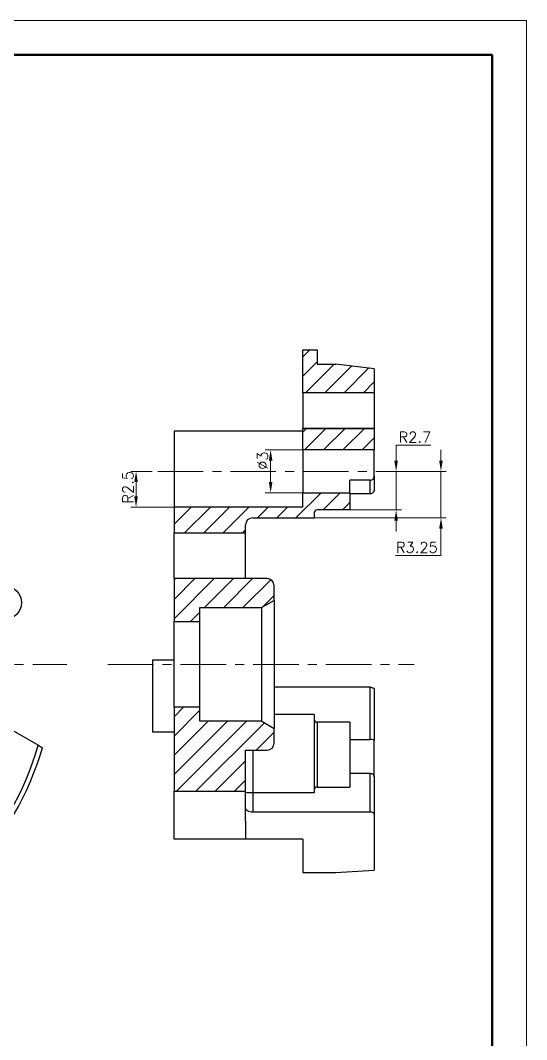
# Model space of a CAD drawing. Header units: millimetres. Extents: x 2517 to 6633, y 792 to 3241.
# Drawn here: x 4089.5 to 4124.9, y 924.1 to 995.4 of the extents above; entities that cross this region are included whole.
import ezdxf

# ---------------------------------------------------------------- set-up
doc = ezdxf.new("R2010")
doc.units = ezdxf.units.MM
doc.linetypes.add('CENTER', pattern=[50.8, 31.75, -6.35, 6.35, -6.35])
for name, color, linetype, lineweight in [('中心线', 1, 'CENTER', 9), ('填充', 3, 'Continuous', 9), ('实线', 7, 'Continuous', 25), ('尺寸标注', 2, 'Continuous', 9), ('引导线', 6, 'Continuous', 9), ('粗实线', 9, 'Continuous', 50)]:
    doc.layers.add(name, color=color, linetype=linetype, lineweight=lineweight)
doc.styles.add('st', font='txt.shx')
doc.dimstyles.new('st0.3', dxfattribs={"dimscale": 0.3, "dimtxt": 2.5, "dimasz": 2.5, "dimexe": 1.25, "dimexo": 0, "dimtad": 1, "dimtoh": 1, "dimdec": 3, "dimdsep": 46, "dimtxsty": 'st', "dimcen": 0, "dimclrd": 256, "dimclre": 256, "dimclrt": 256, "dimadec": 4, "dimazin": 2, "dimtfac": 1, "dimtdec": 3, "dimtmove": 0, "dimatfit": 1, "dimfxl": 0, "dimlwd": -1, "dimlwe": -1, "dimarcsym": 0})
pattern_1 = [(45, (-31.7332, -138.2601), (-0.6735192, 0.6735192), [])]
pattern_2 = [(45, (-31.7332, -139.4821), (-0.6735192, 0.6735192), [])]

# ---------------------------------------------------------------- blocks, each defined once
blk = doc.blocks.new('*D412')
at = {"layer": 'Defpoints', "color": 0, "ltscale": 0.1, "transparency": 16777216}
for p in [(4109.249, 965.384), (4107.002, 962.384), (4109.249, 962.384)]:
    blk.add_point(p, dxfattribs=at)
at = {"layer": '尺寸标注', "ltscale": 0.1, "transparency": 16777216}
for p, q in [((4109.249, 965.384), (4106.627, 965.384)), ((4107.002, 964.634), (4107.002, 963.134)), ((4109.249, 962.384), (4106.627, 962.384))]:
    blk.add_line(p, q, dxfattribs=at)
for points in [[(4106.877, 964.634), (4107.127, 964.634), (4107.002, 965.384)], [(4106.877, 963.134), (4107.127, 963.134), (4107.002, 962.384)]]:
    blk.add_solid(points, dxfattribs=at)
at = {"layer": '尺寸标注', "ltscale": 0.1, "transparency": 16777216, "insert": (4106.439, 964.631), "char_height": 0.75, "attachment_point": 5, "rotation": 90, "style": 'st'}
blk.add_mtext('%%c3', dxfattribs=at)
blk = doc.blocks.new('*D413')
at = {"layer": 'Defpoints', "color": 0, "ltscale": 0.1, "transparency": 16777216}
for p in [(4115.249, 963.884), (4115.772, 963.884), (4112.549, 961.184)]:
    blk.add_point(p, dxfattribs=at)
at = {"layer": '尺寸标注', "ltscale": 0.1, "transparency": 16777216}
for p, q in [((4115.772, 964.634), (4115.772, 965.709)), ((4115.772, 965.709), (4118.21, 965.709)), ((4115.249, 963.884), (4116.147, 963.884)), ((4115.772, 961.184), (4115.772, 963.884)), ((4112.549, 961.184), (4116.147, 961.184)), ((4115.772, 960.434), (4115.772, 959.684))]:
    blk.add_line(p, q, dxfattribs=at)
for points in [[(4115.647, 964.634), (4115.897, 964.634), (4115.772, 963.884)], [(4115.647, 960.434), (4115.897, 960.434), (4115.772, 961.184)]]:
    blk.add_solid(points, dxfattribs=at)
at = {"layer": '尺寸标注', "ltscale": 0.1, "transparency": 16777216, "insert": (4117.085, 966.272), "char_height": 0.75, "attachment_point": 5, "style": 'st'}
blk.add_mtext('R2.7', dxfattribs=at)
blk = doc.blocks.new('*D414')
at = {"layer": 'Defpoints', "color": 0, "ltscale": 0.1, "transparency": 16777216}
for p in [(4117.533, 963.884), (4118.907, 963.884), (4110.049, 960.634)]:
    blk.add_point(p, dxfattribs=at)
at = {"layer": '尺寸标注', "ltscale": 0.1, "transparency": 16777216}
for p, q in [((4118.907, 964.634), (4118.907, 965.384)), ((4117.533, 963.884), (4119.282, 963.884)), ((4118.907, 963.884), (4118.907, 960.634)), ((4110.049, 960.634), (4119.282, 960.634)), ((4118.907, 959.884), (4118.907, 958.001)), ((4118.907, 958.001), (4115.72, 958.001))]:
    blk.add_line(p, q, dxfattribs=at)
for points in [[(4118.782, 964.634), (4119.032, 964.634), (4118.907, 963.884)], [(4118.782, 959.884), (4119.032, 959.884), (4118.907, 960.634)]]:
    blk.add_solid(points, dxfattribs=at)
at = {"layer": '尺寸标注', "ltscale": 0.1, "transparency": 16777216, "insert": (4117.22, 958.563), "char_height": 0.75, "attachment_point": 5, "style": 'st'}
blk.add_mtext('R3.25', dxfattribs=at)
blk = doc.blocks.new('*D415')
at = {"layer": 'Defpoints', "color": 0, "ltscale": 0.1, "transparency": 16777216}
for p in [(4097.595, 963.884), (4098.713, 963.884), (4100.249, 961.384)]:
    blk.add_point(p, dxfattribs=at)
at = {"layer": '尺寸标注', "ltscale": 0.1, "transparency": 16777216}
for p, q in [((4098.713, 963.884), (4097.22, 963.884)), ((4097.595, 962.134), (4097.595, 963.134)), ((4100.249, 961.384), (4097.22, 961.384))]:
    blk.add_line(p, q, dxfattribs=at)
for points in [[(4097.47, 963.134), (4097.72, 963.134), (4097.595, 963.884)], [(4097.47, 962.134), (4097.72, 962.134), (4097.595, 961.384)]]:
    blk.add_solid(points, dxfattribs=at)
at = {"layer": '尺寸标注', "ltscale": 0.1, "transparency": 16777216, "insert": (4097.033, 962.766), "char_height": 0.75, "attachment_point": 5, "rotation": 90, "style": 'st'}
blk.add_mtext('R2.5', dxfattribs=at)

msp = doc.modelspace()

# ---------------------------------------------------------------- hatches: boundary and pattern name
at = {"layer": '填充'}
h = msp.add_hatch(dxfattribs=at)
h.set_pattern_fill('ANSI31', color=256, scale=0.3, style=0)
h.set_pattern_definition(pattern_1)
h.paths.add_polyline_path([(4109.2486, 972.3841), (4109.2486, 969.3841), (4114.2486, 969.3841), (4114.2486, 971.0526), (4111.5486, 971.3841), (4110.2486, 971.3841), (4110.2486, 972.3841)], flags=0)
h = msp.add_hatch(dxfattribs=at)
h.set_pattern_fill('ANSI31', color=256, scale=0.3, style=0)
h.set_pattern_definition(pattern_2)
h.paths.add_polyline_path([(4114.2486, 965.3841), (4114.2486, 966.8841), (4109.2486, 966.8841), (4109.2486, 965.3841)], flags=0)
h = msp.add_hatch(dxfattribs=at)
h.set_pattern_fill('ANSI31', color=256, scale=0.3, style=0)
h.set_pattern_definition(pattern_1)
edge = h.paths.add_edge_path(flags=0)
edge.add_line((4100.2486, 961.3841), (4100.2486, 959.5841))
edge.add_line((4100.2486, 959.5841), (4105.2486, 959.5841))
edge.add_line((4105.2486, 959.5841), (4105.2486, 960.1341))
edge.add_arc((4105.7486, 960.1341), 0.5, 90, 180, ccw=False)
edge.add_line((4105.7486, 960.6341), (4110.0486, 960.6341))
edge.add_line((4110.0486, 960.6341), (4110.0486, 960.9841))
edge.add_arc((4110.2486, 960.9841), 0.2, 90, 180, ccw=False)
edge.add_line((4110.2486, 961.1841), (4112.5486, 961.1841))
edge.add_line((4112.5486, 961.1841), (4112.5486, 962.3841))
edge.add_line((4112.5486, 962.3841), (4109.2486, 962.3841))
edge.add_line((4109.2486, 962.3841), (4109.2486, 961.3841))
edge.add_line((4109.2486, 961.3841), (4100.2486, 961.3841))
h = msp.add_hatch(dxfattribs=at)
h.set_pattern_fill('ANSI31', color=256, scale=0.3, style=0)
h.set_pattern_definition(pattern_2)
edge = h.paths.add_edge_path(flags=0)
edge.add_line((4106.7486, 956.3841), (4100.2486, 956.3841))
edge.add_line((4100.2486, 956.3841), (4100.2486, 953.3841))
edge.add_line((4100.2486, 953.3841), (4102.0486, 953.3841))
edge.add_line((4102.0486, 953.3841), (4102.0486, 954.3591))
edge.add_line((4102.0486, 954.3591), (4106.3826, 954.3591))
edge.add_line((4106.3826, 954.3591), (4107.2486, 954.8591))
edge.add_line((4107.2486, 954.8591), (4107.2486, 955.8841))
edge.add_arc((4106.7486, 955.8841), 0.5, 0, 90)
h = msp.add_hatch(dxfattribs=at)
h.set_pattern_fill('ANSI31', color=256, scale=0.3, style=0)
h.set_pattern_definition(pattern_1)
edge = h.paths.add_edge_path(flags=0)
edge.add_line((4100.2486, 947.3841), (4100.2486, 941.5166))
edge.add_line((4100.2486, 941.5166), (4105.2486, 941.5166))
edge.add_line((4105.2486, 941.5166), (4105.2486, 944.3841))
edge.add_line((4105.2486, 944.3841), (4106.7486, 944.3841))
edge.add_arc((4106.7486, 944.8841), 0.5, 270, 360)
edge.add_line((4107.2486, 944.8841), (4107.2486, 945.9091))
edge.add_line((4107.2486, 945.9091), (4106.3826, 946.4091))
edge.add_line((4106.3826, 946.4091), (4102.0486, 946.4091))
edge.add_line((4102.0486, 946.4091), (4102.0486, 947.3841))
edge.add_line((4102.0486, 947.3841), (4100.2486, 947.3841))

# ---------------------------------------------------------------- linework, layer by layer
at = {"layer": '中心线', "ltscale": 0.1}
for p, q in [((4117.5332, 963.8841), (4098.7132, 963.8841)), ((4049.7303, 950.3841), (4092.7642, 950.3841)), ((4095.6284, 950.3841), (4117.0289, 950.3841))]:
    msp.add_line(p, q, dxfattribs=at)
at = {"layer": '实线'}
for p, q in [((4109.2486, 972.3841), (4110.2486, 972.3841)), ((4109.2486, 969.3841), (4109.2486, 972.3841)), ((4110.2486, 972.3841), (4110.2486, 971.3841)), ((4110.2486, 971.3841), (4111.5486, 971.3841)), ((4114.2486, 971.0526), (4111.5486, 971.3841)), ((4114.2486, 971.0526), (4114.2486, 969.3841)), ((4114.2486, 969.3841), (4109.2486, 969.3841)), ((4109.2486, 969.3841), (4109.2486, 969.1841)), ((4109.2486, 969.1841), (4109.2486, 966.8883)), ((4114.2486, 969.3841), (4114.2486, 969.1841)), ((4114.2486, 969.1841), (4114.2486, 966.8883)), ((4109.2486, 966.6936), (4100.2486, 966.6936)), ((4100.2486, 966.6936), (4100.2486, 963.8841)), ((4109.2486, 966.8883), (4114.2486, 966.8883)), ((4109.2486, 966.8841), (4109.2486, 966.8883)), ((4114.2486, 966.8841), (4109.2486, 966.8841)), ((4109.2486, 965.3841), (4109.2486, 966.8841)), ((4114.2486, 966.8883), (4114.2486, 966.8841)), ((4114.2486, 966.8841), (4114.2486, 965.3841)), ((4109.2486, 965.3841), (4109.2486, 962.3841)), ((4114.2486, 965.3841), (4109.2486, 965.3841)), ((4114.2486, 963.5531), (4114.2486, 965.3841)), ((4100.2486, 963.8841), (4100.2486, 961.3841)), ((4113.9486, 963.262), (4112.5486, 963.262)), ((4112.5486, 962.3841), (4112.5486, 963.262)), ((4113.9486, 962.3127), (4113.9486, 963.262)), ((4114.2486, 963.5531), (4114.2486, 962.6378)), ((4109.2486, 961.3841), (4109.2486, 962.3841)), ((4109.2486, 962.3841), (4112.5486, 962.3841)), ((4112.5486, 962.3841), (4112.5486, 961.1841)), ((4113.9486, 962.3127), (4112.5486, 962.3127)), ((4109.2486, 961.3841), (4100.2486, 961.3841)), ((4100.2486, 961.3841), (4100.2486, 959.5841)), ((4110.0486, 960.9841), (4110.0486, 960.6341)), ((4112.5486, 961.1841), (4110.2486, 961.1841)), ((4105.7486, 960.6341), (4110.0486, 960.6341)), ((4100.2486, 959.5841), (4105.2486, 959.5841)), ((4100.2486, 959.1505), (4100.2486, 959.5841)), ((4105.2486, 959.5841), (4105.2486, 960.1341)), ((4105.2486, 959.1505), (4105.2486, 959.5841)), ((4100.2486, 958.8647), (4100.2486, 959.1505)), ((4100.2486, 956.3841), (4100.2486, 958.8647)), ((4105.2486, 958.8647), (4105.2486, 959.1505)), ((4105.2486, 956.3841), (4105.2486, 958.8647)), ((4100.2486, 956.3841), (4100.2486, 953.3841)), ((4106.7486, 956.3841), (4100.2486, 956.3841)), ((4107.2486, 954.8591), (4107.2486, 955.8841)), ((4107.2486, 954.8591), (4106.3826, 954.3591)), ((4107.2486, 954.8591), (4107.2486, 945.9091)), ((4102.0486, 954.3591), (4106.3826, 954.3591)), ((4102.0486, 953.3841), (4102.0486, 954.3591)), ((4106.3826, 946.4091), (4106.3826, 954.3591)), ((4100.2486, 953.3841), (4102.0486, 953.3841)), ((4100.2486, 947.3841), (4100.2486, 953.3841)), ((4102.0486, 947.3841), (4102.0486, 953.3841)), ((4100.2486, 950.6759), (4098.7486, 950.6759)), ((4098.7486, 950.6759), (4098.7486, 945.6759)), ((4090.7522, 944.7274), (4084.0052, 948.6228)), ((4113.9486, 948.7853), (4107.2486, 948.7853)), ((4113.9486, 945.1272), (4113.9486, 948.7853)), ((4114.2486, 948.6228), (4114.2486, 945.0666)), ((4102.0486, 947.3841), (4100.2486, 947.3841)), ((4100.2486, 947.3841), (4100.2486, 941.5166)), ((4102.0486, 946.4091), (4102.0486, 947.3841)), ((4110.0486, 946.8841), (4107.2486, 946.8841)), ((4110.0486, 946.8841), (4110.0486, 941.4022)), ((4106.3826, 946.4091), (4102.0486, 946.4091)), ((4106.3826, 946.4091), (4107.2486, 945.9091)), ((4112.5486, 946.3341), (4110.2486, 946.3341)), ((4110.2486, 946.3341), (4110.2486, 941.8076)), ((4112.5486, 946.3341), (4112.5486, 941.8076)), ((4098.7486, 945.6759), (4100.2486, 945.6759)), ((4107.2486, 944.8841), (4107.2486, 945.9091)), ((4090.7522, 944.7274), (4091.0481, 944.5566)), ((4112.5486, 945.1272), (4113.9486, 945.1272)), ((4114.2486, 942.5229), (4114.2486, 945.0666)), ((4105.2486, 944.3841), (4106.7486, 944.3841)), ((4105.2486, 941.5166), (4105.2486, 944.3841)), ((4105.7486, 944.3841), (4105.7486, 941.4022)), ((4113.9486, 942.7631), (4112.5486, 942.7631)), ((4113.9486, 940.0543), (4113.9486, 942.7631)), ((4114.2486, 942.5326), (4114.2486, 939.8918)), ((4110.2486, 941.8076), (4112.5486, 941.8076)), ((4100.2486, 941.5166), (4105.2486, 941.5166)), ((4100.2486, 938.163), (4100.2486, 941.5166)), ((4105.2486, 939.4404), (4105.2486, 941.5166)), ((4105.7486, 941.4022), (4105.7486, 940.0543)), ((4110.0486, 941.4022), (4105.7486, 941.4022)), ((4113.9486, 940.0543), (4105.7486, 940.0543)), ((4114.2486, 939.8918), (4114.2486, 935.9964)), ((4105.2486, 939.4404), (4105.2486, 938.163)), ((4105.2486, 938.163), (4100.2486, 938.163)), ((4109.2486, 938.163), (4105.2486, 938.163)), ((4109.2486, 938.163), (4109.2486, 935.8256)), ((4111.5486, 935.8256), (4114.2486, 935.9964)), ((4109.2486, 935.8256), (4111.5486, 935.8256))]:
    msp.add_line(p, q, dxfattribs=at)
at = {"layer": '实线', "color": 1, "ltscale": 0.1}
msp.add_circle((4088.4062, 954.7005), 1.1781, dxfattribs=at)
at = {"layer": '实线'}
for centre, radius, start, end in [((4110.2486, 960.9841), 0.2, 90, 180), ((4105.7486, 960.1341), 0.5, 90, 180), ((4106.7486, 955.8841), 0.5, 0, 90), ((4110.2486, 946.5341), 0.2, 180, 270), ((4070.8728, 950.3841), 20.6685, 315.883759, 344.116241), ((4070.8728, 950.3841), 21, 316.111114, 343.888886), ((4106.7486, 944.8841), 0.5, 270, 0)]:
    msp.add_arc(centre, radius, start, end, dxfattribs=at)
for points, knots in [([(4113.9486, 963.262), (4114.0287, 963.262), (4114.1064, 963.2938), (4114.216, 963.4002), (4114.2486, 963.475), (4114.2486, 963.5531)], [0, 0, 0, 0, 0.5, 0.5, 1, 1, 1, 1]), ([(4114.2486, 962.6378), (4114.2486, 962.5552), (4114.2194, 962.4742), (4114.1105, 962.3513), (4114.0313, 962.3127), (4113.9486, 962.3127)], [0, 0, 0, 0, 0.5, 0.5, 1, 1, 1, 1]), ([(4113.9486, 948.7853), (4114.0312, 948.7853), (4114.1107, 948.7658), (4114.2189, 948.7049), (4114.2486, 948.664), (4114.2486, 948.6228)], [0, 0, 0, 0, 0.5, 0.5, 1, 1, 1, 1]), ([(4114.2486, 945.0666), (4114.2486, 945.0904), (4114.2161, 945.1066), (4114.1065, 945.1245), (4114.0288, 945.1272), (4113.9486, 945.1272)], [0, 0, 0, 0, 0.5, 0.5, 1, 1, 1, 1]), ([(4113.9486, 942.7631), (4114.0287, 942.7631), (4114.1064, 942.734), (4114.216, 942.6455), (4114.2486, 942.587), (4114.2486, 942.5326)], [0, 0, 0, 0, 0.5, 0.5, 1, 1, 1, 1]), ([(4110.2486, 941.8076), (4110.1957, 941.8076), (4110.1439, 941.7912), (4110.0702, 941.7359), (4110.0486, 941.6972), (4110.0486, 941.6581)], [0, 0, 0, 0, 0.5, 0.5, 1, 1, 1, 1]), ([(4105.7486, 941.4022), (4105.6703, 941.4022), (4105.5949, 941.4023), (4105.4661, 941.4034), (4105.4133, 941.4046), (4105.2875, 941.4115), (4105.2486, 941.4207), (4105.2486, 941.4341)], [0, 0, 0, 0, 0.25, 0.25, 0.5, 0.5, 1, 1, 1, 1]), ([(4105.7486, 940.0543), (4105.6104, 940.0543), (4105.4775, 940.0869), (4105.2973, 940.1893), (4105.2486, 940.2577), (4105.2486, 940.3267)], [0, 0, 0, 0, 0.5, 0.5, 1, 1, 1, 1]), ([(4114.2486, 939.8918), (4114.2486, 939.933), (4114.2194, 939.9735), (4114.1105, 940.035), (4114.0313, 940.0543), (4113.9486, 940.0543)], [0, 0, 0, 0, 0.5, 0.5, 1, 1, 1, 1])]:
    msp.add_open_spline(points, degree=3, knots=knots, dxfattribs=at)
at = {"layer": '引导线'}
for p in [(3923.2766, 995.4267), (4124.8927, 852.8553)]:
    msp.add_line(p, (4124.8927, 995.4267), dxfattribs=at)
at = {"layer": '粗实线'}
for p in [(3935.2775, 993.0265), (4122.4925, 855.2555)]:
    msp.add_line(p, (4122.4925, 993.0265), dxfattribs=at)

# ---------------------------------------------------------------- dimensions: what is measured, and where the dimension line sits
at = {"layer": '尺寸标注', "ltscale": 0.1}
for base, p1, p2, text, picture, middle in [((4115.7723, 963.8841), (4112.5486, 961.1841), (4115.2486, 963.8841), 'R<>', '*D413', (4117.0848, 965.7093)), ((4107.0017, 962.3841), (4109.2486, 965.3841), (4109.2486, 962.3841), '%%c<>', '*D412', (4107.0017, 964.631)), ((4118.9071, 963.8841), (4110.0486, 960.6341), (4117.5332, 963.8841), 'R<>', '*D414', (4117.2196, 958.0008)), ((4097.5954, 963.8841), (4100.2486, 961.3841), (4098.7132, 963.8841), 'R<>', '*D415', (4097.5954, 962.7663))]:
    dim = msp.add_linear_dim(base=base, p1=p1, p2=p2, angle=90, text=text, dimstyle='st0.3', dxfattribs=at)
    dim.commit()
    dim.dimension.update_dxf_attribs({"geometry": picture, "text_midpoint": middle, "dimtype": 160})

doc.saveas('drawing.dxf')
